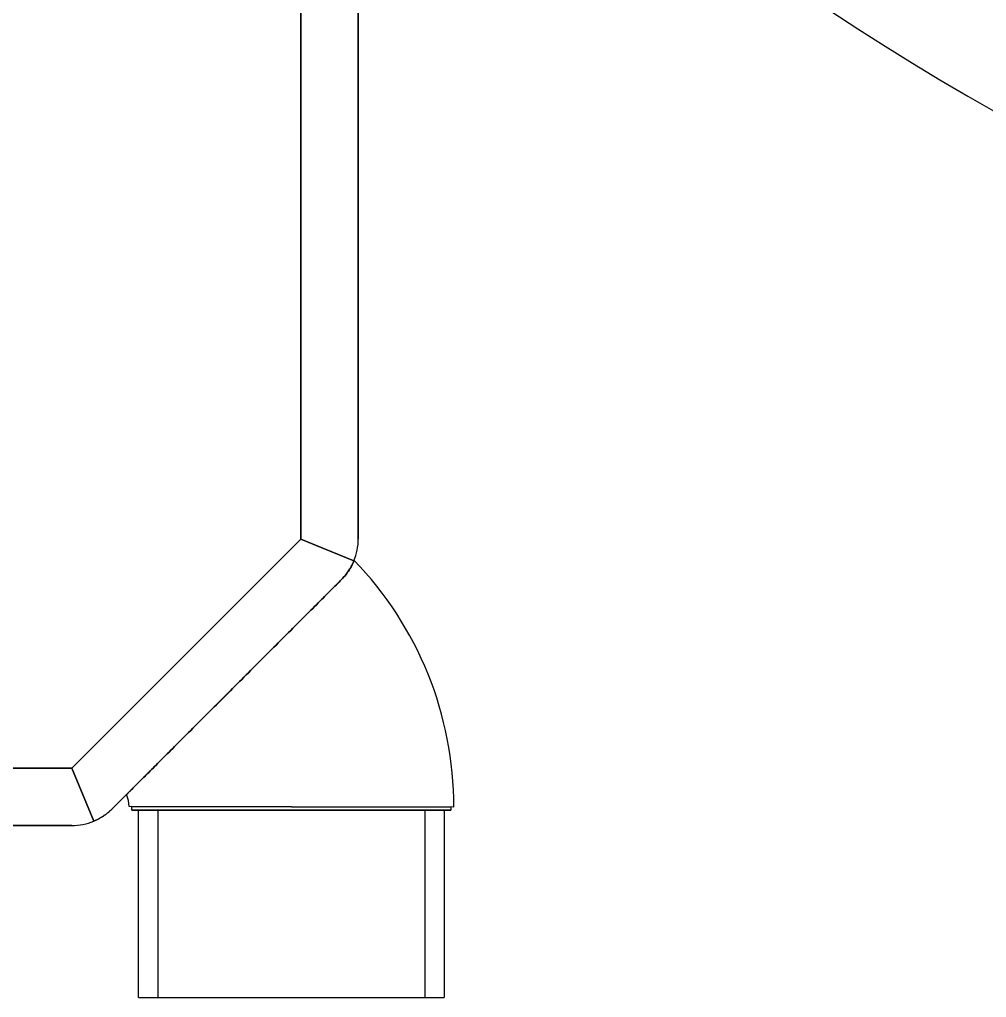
# Model space of a CAD drawing. Header units: millimetres. Extents: x 441156 to 441876, y 4514765 to 4515211.
# Drawn here: x 441336.1459 to 441336.399, y 4515147.8843 to 4515148.1403 of the extents above; entities that cross this region are included whole.
import ezdxf

# ---------------------------------------------------------------- set-up
doc = ezdxf.new("R2010")
doc.units = ezdxf.units.MM
doc.layers.add('01_mono PRIMERA', color=2, linetype='Continuous')
doc.layers.add('Instalaciones_ventilación_extracción', color=86, linetype='Continuous', lineweight=25)

# ---------------------------------------------------------------- blocks, each defined once
blk = doc.blocks.new('A$C065C7C63')
at = {"layer": '01_mono PRIMERA', "color": 254}
blk.add_arc((4.282219132967725, 9.214894154853937, -5.30737347269713e-07), 0.725, 183.2758289597543, 269.999999999964, dxfattribs=at)

msp = doc.modelspace()

# ---------------------------------------------------------------- linework, layer by layer
at = {"layer": 'Instalaciones_ventilación_extracción'}
for p, q in [((441336.2195964825, 4515148.264300137, -5.307373364137415e-07), (441336.2195964825, 4515148.004311931, -5.307373364137415e-07)), ((441336.2195964825, 4515148.004311931, -5.307373364137415e-07), (441336.2195964825, 4515148.264300137, -5.307373364137415e-07)), ((441336.2345964822, 4515148.004306034, -5.307373364137415e-07), (441336.2345964822, 4515148.264306034, -5.307373364137415e-07)), ((441336.2345964822, 4515148.264306034, -5.307373364137415e-07), (441336.2345964822, 4515148.004306034, -5.307373364137415e-07)), ((441336.2195964825, 4515148.004311931, -5.307373364137415e-07), (441336.1595905849, 4515147.944306034, -5.307373364137415e-07)), ((441336.1595905849, 4515147.944306034, -5.307373364137415e-07), (441336.2195964825, 4515148.004311931, -5.307373364137415e-07)), ((441336.2334567594, 4515147.998570817, -5.307373364137415e-07), (441336.2195964825, 4515148.004311931, -5.307373364137415e-07)), ((441336.2195964825, 4515148.004311931, -5.307373364137415e-07), (441336.2334567594, 4515147.998570817, -5.307373364137415e-07)), ((441336.2326556562, 4515147.99692635, -5.307373364137415e-07), (441336.2327747361, 4515147.997141285, -5.307373364137415e-07)), ((441336.2328491227, 4515147.997279637, -5.307373364137415e-07), (441336.2327138071, 4515147.997030002, -5.307373364137415e-07)), ((441336.2327187813, 4515147.997039326, -5.307373364137415e-07), (441336.2328174447, 4515147.997220462, -5.307373364137415e-07)), ((441336.2328174447, 4515147.997220462, -5.307373364137415e-07), (441336.2327187813, 4515147.997039326, -5.307373364137415e-07)), ((441336.2327747361, 4515147.997141285, -5.307373364137415e-07), (441336.2328833329, 4515147.997344547, -5.307373364137415e-07)), ((441336.2328174447, 4515147.997220462, -5.307373364137415e-07), (441336.2329145676, 4515147.997404819, -5.307373364137415e-07)), ((441336.2329145676, 4515147.997404819, -5.307373364137415e-07), (441336.2328174447, 4515147.997220462, -5.307373364137415e-07)), ((441336.2329703231, 4515147.997513294, -5.307373364137415e-07), (441336.2328491227, 4515147.997279637, -5.307373364137415e-07)), ((441336.2328833329, 4515147.997344547, -5.307373364137415e-07), (441336.2329818892, 4515147.997535435, -5.307373364137415e-07)), ((441336.2329145676, 4515147.997404819, -5.307373364137415e-07), (441336.2330100114, 4515147.997592258, -5.307373364137415e-07)), ((441336.2330100114, 4515147.997592258, -5.307373364137415e-07), (441336.2329145676, 4515147.997404819, -5.307373364137415e-07)), ((441336.2330779887, 4515147.997729618, -5.307373364137415e-07), (441336.2329703231, 4515147.997513294, -5.307373364137415e-07)), ((441336.2329818892, 4515147.997535435, -5.307373364137415e-07), (441336.233070756, 4515147.997713474, -5.307373364137415e-07)), ((441336.2330100114, 4515147.997592258, -5.307373364137415e-07), (441336.2331036233, 4515147.997782627, -5.307373364137415e-07)), ((441336.2331036233, 4515147.997782627, -5.307373364137415e-07), (441336.2330100114, 4515147.997592258, -5.307373364137415e-07)), ((441336.233070756, 4515147.997713474, -5.307373364137415e-07), (441336.2331503152, 4515147.997878208, -5.307373364137415e-07)), ((441336.2331723186, 4515147.997926334, -5.307373364137415e-07), (441336.2330779887, 4515147.997729618, -5.307373364137415e-07)), ((441336.2331036233, 4515147.997782627, -5.307373364137415e-07), (441336.2331952375, 4515147.997975772, -5.307373364137415e-07)), ((441336.2331952375, 4515147.997975772, -5.307373364137415e-07), (441336.2331036233, 4515147.997782627, -5.307373364137415e-07)), ((441336.2331503152, 4515147.997878208, -5.307373364137415e-07), (441336.2332209178, 4515147.998029132, -5.307373364137415e-07)), ((441336.2332537395, 4515147.998102268, -5.307373364137415e-07), (441336.2331723186, 4515147.997926334, -5.307373364137415e-07)), ((441336.2331952375, 4515147.997975772, -5.307373364137415e-07), (441336.2332847153, 4515147.998171558, -5.307373364137415e-07)), ((441336.2332847153, 4515147.998171558, -5.307373364137415e-07), (441336.2331952375, 4515147.997975772, -5.307373364137415e-07)), ((441336.2332209178, 4515147.998029132, -5.307373364137415e-07), (441336.2332829299, 4515147.998165806, -5.307373364137415e-07)), ((441336.2333228315, 4515147.998256671, -5.307373364137415e-07), (441336.2332537395, 4515147.998102268, -5.307373364137415e-07)), ((441336.2332829299, 4515147.998165806, -5.307373364137415e-07), (441336.2333367324, 4515147.998287723, -5.307373364137415e-07)), ((441336.2332847153, 4515147.998171558, -5.307373364137415e-07), (441336.233371888, 4515147.998369846, -5.307373364137415e-07)), ((441336.233371888, 4515147.998369846, -5.307373364137415e-07), (441336.2332847153, 4515147.998171558, -5.307373364137415e-07)), ((441336.2333802047, 4515147.998388844, -5.307373364137415e-07), (441336.2333228315, 4515147.998256671, -5.307373364137415e-07)), ((441336.2333367324, 4515147.998287723, -5.307373364137415e-07), (441336.2333826764, 4515147.998394428, -5.307373364137415e-07)), ((441336.233371888, 4515147.998369846, -5.307373364137415e-07), (441336.2334567576, 4515147.998570819, -5.307373364137415e-07)), ((441336.2334567576, 4515147.998570819, -5.307373364137415e-07), (441336.233371888, 4515147.998369846, -5.307373364137415e-07)), ((441336.2334264384, 4515147.99849805, -5.307373364137415e-07), (441336.2333802047, 4515147.998388844, -5.307373364137415e-07)), ((441336.2333826764, 4515147.998394428, -5.307373364137415e-07), (441336.2334211438, 4515147.998485447, -5.307373364137415e-07)), ((441336.2334211438, 4515147.998485447, -5.307373364137415e-07), (441336.2334524092, 4515147.998560307, -5.307373364137415e-07)), ((441336.2334620531, 4515147.998583606, -5.307373364137415e-07), (441336.2334264384, 4515147.99849805, -5.307373364137415e-07)), ((441336.2334524092, 4515147.998560307, -5.307373364137415e-07), (441336.2334765333, 4515147.998618793, -5.307373364137415e-07)), ((441336.2334872444, 4515147.998645023, -5.307373364137415e-07), (441336.2334620531, 4515147.998583606, -5.307373364137415e-07)), ((441336.2334765333, 4515147.998618793, -5.307373364137415e-07), (441336.2334936379, 4515147.99866074, -5.307373364137415e-07)), ((441336.2335022592, 4515147.998682026, -5.307373364137415e-07), (441336.2334872444, 4515147.998645023, -5.307373364137415e-07)), ((441336.2334936379, 4515147.99866074, -5.307373364137415e-07), (441336.2335038462, 4515147.998685963, -5.307373364137415e-07)), ((441336.2335072492, 4515147.998694385, -5.307373364137415e-07), (441336.2335022592, 4515147.998682026, -5.307373364137415e-07)), ((441336.2335038462, 4515147.998685963, -5.307373364137415e-07), (441336.2335072492, 4515147.998694385, -5.307373364137415e-07)), ((441336.2310507825, 4515147.994621037, -5.307373364137415e-07), (441336.2307612772, 4515147.994288685, -5.307373364137415e-07)), ((441336.2307646346, 4515147.994292423, -5.307373364137415e-07), (441336.2310197155, 4515147.994584415, -5.307373364137415e-07)), ((441336.2308694466, 4515147.994410572, -5.307373364137415e-07), (441336.2309676676, 4515147.994523593, -5.307373364137415e-07)), ((441336.2309676676, 4515147.994523593, -5.307373364137415e-07), (441336.2308694466, 4515147.994410572, -5.307373364137415e-07)), ((441336.2309676676, 4515147.994523593, -5.307373364137415e-07), (441336.2310672921, 4515147.994640613, -5.307373364137415e-07)), ((441336.2310672921, 4515147.994640613, -5.307373364137415e-07), (441336.2309676676, 4515147.994523593, -5.307373364137415e-07)), ((441336.2310197155, 4515147.994584415, -5.307373364137415e-07), (441336.2312585001, 4515147.994872196, -5.307373364137415e-07)), ((441336.2313207413, 4515147.994949589, -5.307373364137415e-07), (441336.2310507825, 4515147.994621037, -5.307373364137415e-07)), ((441336.2310672921, 4515147.994640613, -5.307373364137415e-07), (441336.2311682903, 4515147.994761753, -5.307373364137415e-07)), ((441336.2311682903, 4515147.994761753, -5.307373364137415e-07), (441336.2310672921, 4515147.994640613, -5.307373364137415e-07)), ((441336.2311682903, 4515147.994761753, -5.307373364137415e-07), (441336.2312706315, 4515147.994887272, -5.307373364137415e-07)), ((441336.2312706315, 4515147.994887272, -5.307373364137415e-07), (441336.2311682903, 4515147.994761753, -5.307373364137415e-07)), ((441336.2312585001, 4515147.994872196, -5.307373364137415e-07), (441336.231481645, 4515147.995154911, -5.307373364137415e-07)), ((441336.2312706315, 4515147.994887272, -5.307373364137415e-07), (441336.2313740707, 4515147.995017017, -5.307373364137415e-07)), ((441336.2313740707, 4515147.995017017, -5.307373364137415e-07), (441336.2312706315, 4515147.994887272, -5.307373364137415e-07)), ((441336.2315717476, 4515147.995273014, -5.307373364137415e-07), (441336.2313207413, 4515147.994949589, -5.307373364137415e-07)), ((441336.2313740707, 4515147.995017017, -5.307373364137415e-07), (441336.2314782875, 4515147.995150745, -5.307373364137415e-07)), ((441336.2314782875, 4515147.995150745, -5.307373364137415e-07), (441336.2313740707, 4515147.995017017, -5.307373364137415e-07)), ((441336.2314782875, 4515147.995150745, -5.307373364137415e-07), (441336.2315829934, 4515147.995288272, -5.307373364137415e-07)), ((441336.2315829934, 4515147.995288272, -5.307373364137415e-07), (441336.2314782875, 4515147.995150745, -5.307373364137415e-07)), ((441336.231481645, 4515147.995154911, -5.307373364137415e-07), (441336.2316897443, 4515147.995431705, -5.307373364137415e-07)), ((441336.2318044144, 4515147.995589954, -5.307373364137415e-07), (441336.2315717476, 4515147.995273014, -5.307373364137415e-07)), ((441336.2315829934, 4515147.995288272, -5.307373364137415e-07), (441336.2316878826, 4515147.99542934, -5.307373364137415e-07)), ((441336.2316878826, 4515147.99542934, -5.307373364137415e-07), (441336.2315829934, 4515147.995288272, -5.307373364137415e-07)), ((441336.2316878826, 4515147.99542934, -5.307373364137415e-07), (441336.2317926341, 4515147.995573749, -5.307373364137415e-07)), ((441336.2317926341, 4515147.995573749, -5.307373364137415e-07), (441336.2316878826, 4515147.99542934, -5.307373364137415e-07)), ((441336.2316897443, 4515147.995431705, -5.307373364137415e-07), (441336.2318834548, 4515147.99570174, -5.307373364137415e-07)), ((441336.2317926341, 4515147.995573749, -5.307373364137415e-07), (441336.2318969739, 4515147.995721271, -5.307373364137415e-07)), ((441336.2318969739, 4515147.995721271, -5.307373364137415e-07), (441336.2317926341, 4515147.995573749, -5.307373364137415e-07)), ((441336.2320193496, 4515147.995899051, -5.307373364137415e-07), (441336.2318044144, 4515147.995589954, -5.307373364137415e-07)), ((441336.2318834548, 4515147.99570174, -5.307373364137415e-07), (441336.2320633248, 4515147.995964344, -5.307373364137415e-07)), ((441336.2318969739, 4515147.995721271, -5.307373364137415e-07), (441336.2320009476, 4515147.995872241, -5.307373364137415e-07)), ((441336.2320009476, 4515147.995872241, -5.307373364137415e-07), (441336.2318969739, 4515147.995721271, -5.307373364137415e-07)), ((441336.2320009476, 4515147.995872241, -5.307373364137415e-07), (441336.232104982, 4515147.996027363, -5.307373364137415e-07)), ((441336.232104982, 4515147.996027363, -5.307373364137415e-07), (441336.2320009476, 4515147.995872241, -5.307373364137415e-07)), ((441336.2322171486, 4515147.996198948, -5.307373364137415e-07), (441336.2320193496, 4515147.995899051, -5.307373364137415e-07)), ((441336.2320633248, 4515147.995964344, -5.307373364137415e-07), (441336.2322299207, 4515147.996218784, -5.307373364137415e-07)), ((441336.232104982, 4515147.996027363, -5.307373364137415e-07), (441336.2322088635, 4515147.996186542, -5.307373364137415e-07)), ((441336.2322088635, 4515147.996186542, -5.307373364137415e-07), (441336.232104982, 4515147.996027363, -5.307373364137415e-07)), ((441336.2322088635, 4515147.996186542, -5.307373364137415e-07), (441336.232312394, 4515147.996349659, -5.307373364137415e-07)), ((441336.232312394, 4515147.996349659, -5.307373364137415e-07), (441336.2322088635, 4515147.996186542, -5.307373364137415e-07)), ((441336.2323984231, 4515147.996488315, -5.307373364137415e-07), (441336.2322171486, 4515147.996198948, -5.307373364137415e-07)), ((441336.2322299207, 4515147.996218784, -5.307373364137415e-07), (441336.232383806, 4515147.996464405, -5.307373364137415e-07)), ((441336.232312394, 4515147.996349659, -5.307373364137415e-07), (441336.2324153452, 4515147.996516621, -5.307373364137415e-07)), ((441336.2324153452, 4515147.996516621, -5.307373364137415e-07), (441336.232312394, 4515147.996349659, -5.307373364137415e-07)), ((441336.232383806, 4515147.996464405, -5.307373364137415e-07), (441336.232525529, 4515147.996700489, -5.307373364137415e-07)), ((441336.2325637673, 4515147.996765781, -5.307373364137415e-07), (441336.2323984231, 4515147.996488315, -5.307373364137415e-07)), ((441336.2324153452, 4515147.996516621, -5.307373364137415e-07), (441336.2325175485, 4515147.99668729, -5.307373364137415e-07)), ((441336.2325175485, 4515147.99668729, -5.307373364137415e-07), (441336.2324153452, 4515147.996516621, -5.307373364137415e-07)), ((441336.2325175485, 4515147.99668729, -5.307373364137415e-07), (441336.23261876, 4515147.99686156, -5.307373364137415e-07)), ((441336.23261876, 4515147.99686156, -5.307373364137415e-07), (441336.2325175485, 4515147.99668729, -5.307373364137415e-07)), ((441336.232525529, 4515147.996700489, -5.307373364137415e-07), (441336.2326556562, 4515147.99692635, -5.307373364137415e-07)), ((441336.2327138071, 4515147.997030002, -5.307373364137415e-07), (441336.2325637673, 4515147.996765781, -5.307373364137415e-07)), ((441336.23261876, 4515147.99686156, -5.307373364137415e-07), (441336.2327187813, 4515147.997039326, -5.307373364137415e-07)), ((441336.2327187813, 4515147.997039326, -5.307373364137415e-07), (441336.23261876, 4515147.99686156, -5.307373364137415e-07)), ((441336.1699500537, 4515147.933452299, -5.307373364137415e-07), (441336.2304502173, 4515147.993952462, -5.307373364137415e-07)), ((441336.2304502173, 4515147.993952462, -5.307373364137415e-07), (441336.1699500537, 4515147.933452299, -5.307373364137415e-07)), ((441336.1702030838, 4515147.933699432, -5.307373364137415e-07), (441336.2302030844, 4515147.993699432, -5.307373364137415e-07)), ((441336.2302030844, 4515147.993699432, -5.307373364137415e-07), (441336.1702030838, 4515147.933699432, -5.307373364137415e-07)), ((441336.2281269847, 4515147.991623325, -5.307373364137415e-07), (441336.2284979566, 4515147.991994312, -5.307373364137415e-07)), ((441336.2284979566, 4515147.991994312, -5.307373364137415e-07), (441336.2281269847, 4515147.991623325, -5.307373364137415e-07)), ((441336.2284979566, 4515147.991994312, -5.307373364137415e-07), (441336.2288600632, 4515147.992356419, -5.307373364137415e-07)), ((441336.2288600632, 4515147.992356419, -5.307373364137415e-07), (441336.2284979566, 4515147.991994312, -5.307373364137415e-07)), ((441336.2288600632, 4515147.992356419, -5.307373364137415e-07), (441336.2292123881, 4515147.992708729, -5.307373364137415e-07)), ((441336.2292123881, 4515147.992708729, -5.307373364137415e-07), (441336.2288600632, 4515147.992356419, -5.307373364137415e-07)), ((441336.2292123881, 4515147.992708729, -5.307373364137415e-07), (441336.2295540475, 4515147.993050388, -5.307373364137415e-07)), ((441336.2295540475, 4515147.993050388, -5.307373364137415e-07), (441336.2292123881, 4515147.992708729, -5.307373364137415e-07)), ((441336.2295540475, 4515147.993050388, -5.307373364137415e-07), (441336.2298844156, 4515147.993380771, -5.307373364137415e-07)), ((441336.2298844156, 4515147.993380771, -5.307373364137415e-07), (441336.2295540475, 4515147.993050388, -5.307373364137415e-07)), ((441336.2298844156, 4515147.993380771, -5.307373364137415e-07), (441336.2302029735, 4515147.993699314, -5.307373364137415e-07)), ((441336.2302029735, 4515147.993699314, -5.307373364137415e-07), (441336.2298844156, 4515147.993380771, -5.307373364137415e-07)), ((441336.2302030806, 4515147.993699436, -5.307373364137415e-07), (441336.2304926316, 4515147.993997104, -5.307373364137415e-07)), ((441336.2302452248, 4515147.993741749, -5.307373364137415e-07), (441336.2302030806, 4515147.993699436, -5.307373364137415e-07)), ((441336.2302870189, 4515147.993784031, -5.307373364137415e-07), (441336.2302452248, 4515147.993741749, -5.307373364137415e-07)), ((441336.2303284311, 4515147.993826282, -5.307373364137415e-07), (441336.2302870189, 4515147.993784031, -5.307373364137415e-07)), ((441336.2303694931, 4515147.993868488, -5.307373364137415e-07), (441336.2303284311, 4515147.993826282, -5.307373364137415e-07)), ((441336.230410203, 4515147.993910663, -5.307373364137415e-07), (441336.2303694931, 4515147.993868488, -5.307373364137415e-07)), ((441336.2304505479, 4515147.993952808, -5.307373364137415e-07), (441336.230410203, 4515147.993910663, -5.307373364137415e-07)), ((441336.2304502117, 4515147.993952457, -5.307373364137415e-07), (441336.2305039835, 4515147.994009128, -5.307373364137415e-07)), ((441336.2305039835, 4515147.994009128, -5.307373364137415e-07), (441336.2304502117, 4515147.993952457, -5.307373364137415e-07)), ((441336.2307612772, 4515147.994288685, -5.307373364137415e-07), (441336.2304505479, 4515147.993952808, -5.307373364137415e-07)), ((441336.2304926316, 4515147.993997104, -5.307373364137415e-07), (441336.2307646346, 4515147.994292423, -5.307373364137415e-07)), ((441336.2305039835, 4515147.994009128, -5.307373364137415e-07), (441336.2305884712, 4515147.994099353, -5.307373364137415e-07)), ((441336.2305884712, 4515147.994099353, -5.307373364137415e-07), (441336.2305039835, 4515147.994009128, -5.307373364137415e-07)), ((441336.2305884712, 4515147.994099353, -5.307373364137415e-07), (441336.230679033, 4515147.994197773, -5.307373364137415e-07)), ((441336.230679033, 4515147.994197773, -5.307373364137415e-07), (441336.2305884712, 4515147.994099353, -5.307373364137415e-07)), ((441336.230679033, 4515147.994197773, -5.307373364137415e-07), (441336.2307729197, 4515147.994301669, -5.307373364137415e-07)), ((441336.2307729197, 4515147.994301669, -5.307373364137415e-07), (441336.230679033, 4515147.994197773, -5.307373364137415e-07)), ((441336.2307729197, 4515147.994301669, -5.307373364137415e-07), (441336.2308694466, 4515147.994410572, -5.307373364137415e-07)), ((441336.2308694466, 4515147.994410572, -5.307373364137415e-07), (441336.2307729197, 4515147.994301669, -5.307373364137415e-07)), ((441336.2257716075, 4515147.989267948, -5.307373364137415e-07), (441336.2261737526, 4515147.989670093, -5.307373364137415e-07)), ((441336.2261737526, 4515147.989670093, -5.307373364137415e-07), (441336.2257716075, 4515147.989267948, -5.307373364137415e-07)), ((441336.2261737526, 4515147.989670093, -5.307373364137415e-07), (441336.2265737315, 4515147.990070087, -5.307373364137415e-07)), ((441336.2265737315, 4515147.990070087, -5.307373364137415e-07), (441336.2261737526, 4515147.989670093, -5.307373364137415e-07)), ((441336.2265737315, 4515147.990070087, -5.307373364137415e-07), (441336.2269702923, 4515147.990466648, -5.307373364137415e-07)), ((441336.2269702923, 4515147.990466648, -5.307373364137415e-07), (441336.2265737315, 4515147.990070087, -5.307373364137415e-07)), ((441336.2269702923, 4515147.990466648, -5.307373364137415e-07), (441336.2273621687, 4515147.990858509, -5.307373364137415e-07)), ((441336.2273621687, 4515147.990858509, -5.307373364137415e-07), (441336.2269702923, 4515147.990466648, -5.307373364137415e-07)), ((441336.2273621687, 4515147.990858509, -5.307373364137415e-07), (441336.2277480789, 4515147.991244419, -5.307373364137415e-07)), ((441336.2277480789, 4515147.991244419, -5.307373364137415e-07), (441336.2273621687, 4515147.990858509, -5.307373364137415e-07)), ((441336.2277480789, 4515147.991244419, -5.307373364137415e-07), (441336.2281269847, 4515147.991623325, -5.307373364137415e-07)), ((441336.2281269847, 4515147.991623325, -5.307373364137415e-07), (441336.2277480789, 4515147.991244419, -5.307373364137415e-07)), ((441336.2231466385, 4515147.986642978, -5.307373364137415e-07), (441336.2236168223, 4515147.987113163, -5.307373364137415e-07)), ((441336.2236168223, 4515147.987113163, -5.307373364137415e-07), (441336.2231466385, 4515147.986642978, -5.307373364137415e-07)), ((441336.2236168223, 4515147.987113163, -5.307373364137415e-07), (441336.2240746931, 4515147.987571033, -5.307373364137415e-07)), ((441336.2240746931, 4515147.987571033, -5.307373364137415e-07), (441336.2236168223, 4515147.987113163, -5.307373364137415e-07)), ((441336.2240746931, 4515147.987571033, -5.307373364137415e-07), (441336.2245195328, 4515147.988015872, -5.307373364137415e-07)), ((441336.2245195328, 4515147.988015872, -5.307373364137415e-07), (441336.2240746931, 4515147.987571033, -5.307373364137415e-07)), ((441336.2245195328, 4515147.988015872, -5.307373364137415e-07), (441336.2249506541, 4515147.988446995, -5.307373364137415e-07)), ((441336.2249506541, 4515147.988446995, -5.307373364137415e-07), (441336.2245195328, 4515147.988015872, -5.307373364137415e-07)), ((441336.2249506541, 4515147.988446995, -5.307373364137415e-07), (441336.2253673409, 4515147.988863681, -5.307373364137415e-07)), ((441336.2253673409, 4515147.988863681, -5.307373364137415e-07), (441336.2249506541, 4515147.988446995, -5.307373364137415e-07)), ((441336.2253673409, 4515147.988863681, -5.307373364137415e-07), (441336.2257716075, 4515147.989267948, -5.307373364137415e-07)), ((441336.2257716075, 4515147.989267948, -5.307373364137415e-07), (441336.2253673409, 4515147.988863681, -5.307373364137415e-07)), ((441336.2206431289, 4515147.984139469, -5.307373364137415e-07), (441336.2211609051, 4515147.984657246, -5.307373364137415e-07)), ((441336.2211609051, 4515147.984657246, -5.307373364137415e-07), (441336.2206431289, 4515147.984139469, -5.307373364137415e-07)), ((441336.2211609051, 4515147.984657246, -5.307373364137415e-07), (441336.2216711135, 4515147.985167469, -5.307373364137415e-07)), ((441336.2216711135, 4515147.985167469, -5.307373364137415e-07), (441336.2211609051, 4515147.984657246, -5.307373364137415e-07)), ((441336.2216711135, 4515147.985167469, -5.307373364137415e-07), (441336.2221728067, 4515147.985669147, -5.307373364137415e-07)), ((441336.2221728067, 4515147.985669147, -5.307373364137415e-07), (441336.2216711135, 4515147.985167469, -5.307373364137415e-07)), ((441336.2221728067, 4515147.985669147, -5.307373364137415e-07), (441336.2226649641, 4515147.98616132, -5.307373364137415e-07)), ((441336.2226649641, 4515147.98616132, -5.307373364137415e-07), (441336.2221728067, 4515147.985669147, -5.307373364137415e-07)), ((441336.2226649641, 4515147.98616132, -5.307373364137415e-07), (441336.2231466385, 4515147.986642978, -5.307373364137415e-07)), ((441336.2231466385, 4515147.986642978, -5.307373364137415e-07), (441336.2226649641, 4515147.98616132, -5.307373364137415e-07)), ((441336.2179815226, 4515147.981477863, -5.307373364137415e-07), (441336.2185194257, 4515147.982015766, -5.307373364137415e-07)), ((441336.2185194257, 4515147.982015766, -5.307373364137415e-07), (441336.2179815226, 4515147.981477863, -5.307373364137415e-07)), ((441336.2185194257, 4515147.982015766, -5.307373364137415e-07), (441336.2190557725, 4515147.982552128, -5.307373364137415e-07)), ((441336.2190557725, 4515147.982552128, -5.307373364137415e-07), (441336.2185194257, 4515147.982015766, -5.307373364137415e-07)), ((441336.2190557725, 4515147.982552128, -5.307373364137415e-07), (441336.2195893262, 4515147.983085682, -5.307373364137415e-07)), ((441336.2195893262, 4515147.983085682, -5.307373364137415e-07), (441336.2190557725, 4515147.982552128, -5.307373364137415e-07)), ((441336.2195893262, 4515147.983085682, -5.307373364137415e-07), (441336.220118852, 4515147.983615207, -5.307373364137415e-07)), ((441336.220118852, 4515147.983615207, -5.307373364137415e-07), (441336.2195893262, 4515147.983085682, -5.307373364137415e-07)), ((441336.220118852, 4515147.983615207, -5.307373364137415e-07), (441336.2206431289, 4515147.984139469, -5.307373364137415e-07)), ((441336.2206431289, 4515147.984139469, -5.307373364137415e-07), (441336.220118852, 4515147.983615207, -5.307373364137415e-07)), ((441336.2153107316, 4515147.978807087, -5.307373364137415e-07), (441336.2158426984, 4515147.979339039, -5.307373364137415e-07)), ((441336.2158426984, 4515147.979339039, -5.307373364137415e-07), (441336.2153107316, 4515147.978807087, -5.307373364137415e-07)), ((441336.2158426984, 4515147.979339039, -5.307373364137415e-07), (441336.2163726051, 4515147.979868946, -5.307373364137415e-07)), ((441336.2163726051, 4515147.979868946, -5.307373364137415e-07), (441336.2158426984, 4515147.979339039, -5.307373364137415e-07)), ((441336.2163726051, 4515147.979868946, -5.307373364137415e-07), (441336.2169066627, 4515147.980403019, -5.307373364137415e-07)), ((441336.2169066627, 4515147.980403019, -5.307373364137415e-07), (441336.2163726051, 4515147.979868946, -5.307373364137415e-07)), ((441336.2169066627, 4515147.980403019, -5.307373364137415e-07), (441336.2174434519, 4515147.980939807, -5.307373364137415e-07)), ((441336.2174434519, 4515147.980939807, -5.307373364137415e-07), (441336.2169066627, 4515147.980403019, -5.307373364137415e-07)), ((441336.2174434519, 4515147.980939807, -5.307373364137415e-07), (441336.2179815226, 4515147.981477863, -5.307373364137415e-07)), ((441336.2179815226, 4515147.981477863, -5.307373364137415e-07), (441336.2174434519, 4515147.980939807, -5.307373364137415e-07)), ((441336.2130630051, 4515147.976559345, -5.307373364137415e-07), (441336.2136407482, 4515147.977137104, -5.307373364137415e-07)), ((441336.2136407482, 4515147.977137104, -5.307373364137415e-07), (441336.2130630051, 4515147.976559345, -5.307373364137415e-07)), ((441336.2136407482, 4515147.977137104, -5.307373364137415e-07), (441336.2142087106, 4515147.977705066, -5.307373364137415e-07)), ((441336.2142087106, 4515147.977705066, -5.307373364137415e-07), (441336.2136407482, 4515147.977137104, -5.307373364137415e-07)), ((441336.2142087106, 4515147.977705066, -5.307373364137415e-07), (441336.2147657486, 4515147.978262104, -5.307373364137415e-07)), ((441336.2147657486, 4515147.978262104, -5.307373364137415e-07), (441336.2142087106, 4515147.977705066, -5.307373364137415e-07)), ((441336.2147657486, 4515147.978262104, -5.307373364137415e-07), (441336.2153107316, 4515147.978807087, -5.307373364137415e-07)), ((441336.2153107316, 4515147.978807087, -5.307373364137415e-07), (441336.2147657486, 4515147.978262104, -5.307373364137415e-07)), ((441336.2100696114, 4515147.973565952, -5.307373364137415e-07), (441336.2106780556, 4515147.974174396, -5.307373364137415e-07)), ((441336.2106780556, 4515147.974174396, -5.307373364137415e-07), (441336.2100696114, 4515147.973565952, -5.307373364137415e-07)), ((441336.2106780556, 4515147.974174396, -5.307373364137415e-07), (441336.2112828686, 4515147.974779224, -5.307373364137415e-07)), ((441336.2112828686, 4515147.974779224, -5.307373364137415e-07), (441336.2106780556, 4515147.974174396, -5.307373364137415e-07)), ((441336.2112828686, 4515147.974779224, -5.307373364137415e-07), (441336.2118828135, 4515147.975379154, -5.307373364137415e-07)), ((441336.2118828135, 4515147.975379154, -5.307373364137415e-07), (441336.2112828686, 4515147.974779224, -5.307373364137415e-07)), ((441336.2118828135, 4515147.975379154, -5.307373364137415e-07), (441336.2124766099, 4515147.97597295, -5.307373364137415e-07)), ((441336.2124766099, 4515147.97597295, -5.307373364137415e-07), (441336.2118828135, 4515147.975379154, -5.307373364137415e-07)), ((441336.2124766099, 4515147.97597295, -5.307373364137415e-07), (441336.2130630051, 4515147.976559345, -5.307373364137415e-07)), ((441336.2130630051, 4515147.976559345, -5.307373364137415e-07), (441336.2124766099, 4515147.97597295, -5.307373364137415e-07)), ((441336.2076249855, 4515147.971121326, -5.307373364137415e-07), (441336.2082351089, 4515147.971731449, -5.307373364137415e-07)), ((441336.2082351089, 4515147.971731449, -5.307373364137415e-07), (441336.2076249855, 4515147.971121326, -5.307373364137415e-07)), ((441336.2082351089, 4515147.971731449, -5.307373364137415e-07), (441336.2088468184, 4515147.972343158, -5.307373364137415e-07)), ((441336.2088468184, 4515147.972343158, -5.307373364137415e-07), (441336.2082351089, 4515147.971731449, -5.307373364137415e-07)), ((441336.2088468184, 4515147.972343158, -5.307373364137415e-07), (441336.2094587718, 4515147.972955112, -5.307373364137415e-07)), ((441336.2094587718, 4515147.972955112, -5.307373364137415e-07), (441336.2088468184, 4515147.972343158, -5.307373364137415e-07)), ((441336.2094587718, 4515147.972955112, -5.307373364137415e-07), (441336.2100696114, 4515147.973565952, -5.307373364137415e-07)), ((441336.2100696114, 4515147.973565952, -5.307373364137415e-07), (441336.2094587718, 4515147.972955112, -5.307373364137415e-07)), ((441336.2052276011, 4515147.968723956, -5.307373364137415e-07), (441336.2058177196, 4515147.969314075, -5.307373364137415e-07)), ((441336.2058177196, 4515147.969314075, -5.307373364137415e-07), (441336.2052276011, 4515147.968723956, -5.307373364137415e-07)), ((441336.2058177196, 4515147.969314075, -5.307373364137415e-07), (441336.2064149181, 4515147.969911259, -5.307373364137415e-07)), ((441336.2064149181, 4515147.969911259, -5.307373364137415e-07), (441336.2058177196, 4515147.969314075, -5.307373364137415e-07)), ((441336.2064149181, 4515147.969911259, -5.307373364137415e-07), (441336.207017793, 4515147.970514148, -5.307373364137415e-07)), ((441336.207017793, 4515147.970514148, -5.307373364137415e-07), (441336.2064149181, 4515147.969911259, -5.307373364137415e-07)), ((441336.207017793, 4515147.970514148, -5.307373364137415e-07), (441336.2076249855, 4515147.971121326, -5.307373364137415e-07)), ((441336.2076249855, 4515147.971121326, -5.307373364137415e-07), (441336.207017793, 4515147.970514148, -5.307373364137415e-07)), ((441336.2023125167, 4515147.965808872, -5.307373364137415e-07), (441336.2029073655, 4515147.966403721, -5.307373364137415e-07)), ((441336.2029073655, 4515147.966403721, -5.307373364137415e-07), (441336.2023125167, 4515147.965808872, -5.307373364137415e-07)), ((441336.2029073655, 4515147.966403721, -5.307373364137415e-07), (441336.2034946761, 4515147.966991016, -5.307373364137415e-07)), ((441336.2034946761, 4515147.966991016, -5.307373364137415e-07), (441336.2029073655, 4515147.966403721, -5.307373364137415e-07)), ((441336.2034946761, 4515147.966991016, -5.307373364137415e-07), (441336.2040730302, 4515147.967569386, -5.307373364137415e-07)), ((441336.2040730302, 4515147.967569386, -5.307373364137415e-07), (441336.2034946761, 4515147.966991016, -5.307373364137415e-07)), ((441336.2040730302, 4515147.967569386, -5.307373364137415e-07), (441336.2046459668, 4515147.968142307, -5.307373364137415e-07)), ((441336.2046459668, 4515147.968142307, -5.307373364137415e-07), (441336.2040730302, 4515147.967569386, -5.307373364137415e-07)), ((441336.2046459668, 4515147.968142307, -5.307373364137415e-07), (441336.2052276011, 4515147.968723956, -5.307373364137415e-07)), ((441336.2052276011, 4515147.968723956, -5.307373364137415e-07), (441336.2046459668, 4515147.968142307, -5.307373364137415e-07)), ((441336.199885179, 4515147.963381534, -5.307373364137415e-07), (441336.2004964768, 4515147.963992816, -5.307373364137415e-07)), ((441336.2004964768, 4515147.963992816, -5.307373364137415e-07), (441336.199885179, 4515147.963381534, -5.307373364137415e-07)), ((441336.2004964768, 4515147.963992816, -5.307373364137415e-07), (441336.2011056987, 4515147.964602039, -5.307373364137415e-07)), ((441336.2011056987, 4515147.964602039, -5.307373364137415e-07), (441336.2004964768, 4515147.963992816, -5.307373364137415e-07)), ((441336.2011056987, 4515147.964602039, -5.307373364137415e-07), (441336.2017115035, 4515147.965207843, -5.307373364137415e-07)), ((441336.2017115035, 4515147.965207843, -5.307373364137415e-07), (441336.2011056987, 4515147.964602039, -5.307373364137415e-07)), ((441336.2017115035, 4515147.965207843, -5.307373364137415e-07), (441336.2023125167, 4515147.965808872, -5.307373364137415e-07)), ((441336.2023125167, 4515147.965808872, -5.307373364137415e-07), (441336.2017115035, 4515147.965207843, -5.307373364137415e-07)), ((441336.1974460005, 4515147.960942341, -5.307373364137415e-07), (441336.1980523082, 4515147.961548649, -5.307373364137415e-07)), ((441336.1980523082, 4515147.961548649, -5.307373364137415e-07), (441336.1974460005, 4515147.960942341, -5.307373364137415e-07)), ((441336.1980523082, 4515147.961548649, -5.307373364137415e-07), (441336.1986617592, 4515147.962158116, -5.307373364137415e-07)), ((441336.1986617592, 4515147.962158116, -5.307373364137415e-07), (441336.1980523082, 4515147.961548649, -5.307373364137415e-07)), ((441336.1986617592, 4515147.962158116, -5.307373364137415e-07), (441336.1992731641, 4515147.96276952, -5.307373364137415e-07)), ((441336.1992731641, 4515147.96276952, -5.307373364137415e-07), (441336.1986617592, 4515147.962158116, -5.307373364137415e-07)), ((441336.1992731641, 4515147.96276952, -5.307373364137415e-07), (441336.199885179, 4515147.963381534, -5.307373364137415e-07)), ((441336.199885179, 4515147.963381534, -5.307373364137415e-07), (441336.1992731641, 4515147.96276952, -5.307373364137415e-07)), ((441336.1950773789, 4515147.958573734, -5.307373364137415e-07), (441336.1956585401, 4515147.959154881, -5.307373364137415e-07)), ((441336.1956585401, 4515147.959154881, -5.307373364137415e-07), (441336.1950773789, 4515147.958573734, -5.307373364137415e-07)), ((441336.1962478652, 4515147.959744205, -5.307373364137415e-07), (441336.1956585401, 4515147.959154881, -5.307373364137415e-07)), ((441336.1956585401, 4515147.959154881, -5.307373364137415e-07), (441336.1962478344, 4515147.95974419, -5.307373364137415e-07)), ((441336.1962478344, 4515147.95974419, -5.307373364137415e-07), (441336.1968441025, 4515147.960340442, -5.307373364137415e-07)), ((441336.1968441025, 4515147.960340442, -5.307373364137415e-07), (441336.1962478652, 4515147.959744205, -5.307373364137415e-07)), ((441336.1968441025, 4515147.960340442, -5.307373364137415e-07), (441336.1974460005, 4515147.960942341, -5.307373364137415e-07)), ((441336.1974460005, 4515147.960942341, -5.307373364137415e-07), (441336.1968441025, 4515147.960340442, -5.307373364137415e-07)), ((441336.1923287368, 4515147.955825076, -5.307373364137415e-07), (441336.1928574235, 4515147.956353763, -5.307373364137415e-07)), ((441336.1928574235, 4515147.956353763, -5.307373364137415e-07), (441336.1923287368, 4515147.955825076, -5.307373364137415e-07)), ((441336.1928574235, 4515147.956353763, -5.307373364137415e-07), (441336.1933944558, 4515147.956890796, -5.307373364137415e-07)), ((441336.1933944558, 4515147.956890796, -5.307373364137415e-07), (441336.1928574235, 4515147.956353763, -5.307373364137415e-07)), ((441336.1933944558, 4515147.956890796, -5.307373364137415e-07), (441336.1939442155, 4515147.957440555, -5.307373364137415e-07)), ((441336.1939442155, 4515147.957440555, -5.307373364137415e-07), (441336.1933944558, 4515147.956890796, -5.307373364137415e-07)), ((441336.1939442155, 4515147.957440555, -5.307373364137415e-07), (441336.1945055553, 4515147.958001911, -5.307373364137415e-07)), ((441336.1945055553, 4515147.958001911, -5.307373364137415e-07), (441336.1939442155, 4515147.957440555, -5.307373364137415e-07)), ((441336.1945055553, 4515147.958001911, -5.307373364137415e-07), (441336.1950773789, 4515147.958573734, -5.307373364137415e-07)), ((441336.1950773789, 4515147.958573734, -5.307373364137415e-07), (441336.1945055553, 4515147.958001911, -5.307373364137415e-07)), ((441336.1896464859, 4515147.953142826, -5.307373364137415e-07), (441336.1901838236, 4515147.953680164, -5.307373364137415e-07)), ((441336.1901838236, 4515147.953680164, -5.307373364137415e-07), (441336.1896464859, 4515147.953142826, -5.307373364137415e-07)), ((441336.1901838236, 4515147.953680164, -5.307373364137415e-07), (441336.1907221234, 4515147.954218479, -5.307373364137415e-07)), ((441336.1907221234, 4515147.954218479, -5.307373364137415e-07), (441336.1901838236, 4515147.953680164, -5.307373364137415e-07)), ((441336.1907221234, 4515147.954218479, -5.307373364137415e-07), (441336.1912599957, 4515147.954756336, -5.307373364137415e-07)), ((441336.1912599957, 4515147.954756336, -5.307373364137415e-07), (441336.1907221234, 4515147.954218479, -5.307373364137415e-07)), ((441336.1912599957, 4515147.954756336, -5.307373364137415e-07), (441336.1917960063, 4515147.955292347, -5.307373364137415e-07)), ((441336.1917960063, 4515147.955292347, -5.307373364137415e-07), (441336.1912599957, 4515147.954756336, -5.307373364137415e-07)), ((441336.1917960063, 4515147.955292347, -5.307373364137415e-07), (441336.1923287368, 4515147.955825076, -5.307373364137415e-07)), ((441336.1923287368, 4515147.955825076, -5.307373364137415e-07), (441336.1917960063, 4515147.955292347, -5.307373364137415e-07)), ((441336.1870175336, 4515147.950513889, -5.307373364137415e-07), (441336.187531633, 4515147.951027973, -5.307373364137415e-07)), ((441336.187531633, 4515147.951027973, -5.307373364137415e-07), (441336.1870175336, 4515147.950513889, -5.307373364137415e-07)), ((441336.187531633, 4515147.951027973, -5.307373364137415e-07), (441336.1880527359, 4515147.951549091, -5.307373364137415e-07)), ((441336.1880527359, 4515147.951549091, -5.307373364137415e-07), (441336.187531633, 4515147.951027973, -5.307373364137415e-07)), ((441336.1880527359, 4515147.951549091, -5.307373364137415e-07), (441336.1885797285, 4515147.952076084, -5.307373364137415e-07)), ((441336.1885797285, 4515147.952076084, -5.307373364137415e-07), (441336.1880527359, 4515147.951549091, -5.307373364137415e-07)), ((441336.1885797285, 4515147.952076084, -5.307373364137415e-07), (441336.189111375, 4515147.95260773, -5.307373364137415e-07)), ((441336.189111375, 4515147.95260773, -5.307373364137415e-07), (441336.1885797285, 4515147.952076084, -5.307373364137415e-07)), ((441336.189111375, 4515147.95260773, -5.307373364137415e-07), (441336.1896464859, 4515147.953142826, -5.307373364137415e-07)), ((441336.1896464859, 4515147.953142826, -5.307373364137415e-07), (441336.189111375, 4515147.95260773, -5.307373364137415e-07)), ((441336.1845861829, 4515147.948082523, -5.307373364137415e-07), (441336.185050721, 4515147.948547062, -5.307373364137415e-07)), ((441336.185050721, 4515147.948547062, -5.307373364137415e-07), (441336.1845861829, 4515147.948082523, -5.307373364137415e-07)), ((441336.185050721, 4515147.948547062, -5.307373364137415e-07), (441336.1855270552, 4515147.949023411, -5.307373364137415e-07)), ((441336.1855270552, 4515147.949023411, -5.307373364137415e-07), (441336.185050721, 4515147.948547062, -5.307373364137415e-07)), ((441336.1855270552, 4515147.949023411, -5.307373364137415e-07), (441336.1860142832, 4515147.949510639, -5.307373364137415e-07)), ((441336.1860142832, 4515147.949510639, -5.307373364137415e-07), (441336.1855270552, 4515147.949023411, -5.307373364137415e-07)), ((441336.1860142832, 4515147.949510639, -5.307373364137415e-07), (441336.1865114297, 4515147.950007785, -5.307373364137415e-07)), ((441336.1865114297, 4515147.950007785, -5.307373364137415e-07), (441336.1860142832, 4515147.949510639, -5.307373364137415e-07)), ((441336.1865114297, 4515147.950007785, -5.307373364137415e-07), (441336.1870175336, 4515147.950513889, -5.307373364137415e-07)), ((441336.1870175336, 4515147.950513889, -5.307373364137415e-07), (441336.1865114297, 4515147.950007785, -5.307373364137415e-07)), ((441336.1820540323, 4515147.945550373, -5.307373364137415e-07), (441336.182456453, 4515147.945952808, -5.307373364137415e-07)), ((441336.182456453, 4515147.945952808, -5.307373364137415e-07), (441336.1820540323, 4515147.945550373, -5.307373364137415e-07)), ((441336.182456453, 4515147.945952808, -5.307373364137415e-07), (441336.1828602456, 4515147.946356586, -5.307373364137415e-07)), ((441336.1828602456, 4515147.946356586, -5.307373364137415e-07), (441336.182456453, 4515147.945952808, -5.307373364137415e-07)), ((441336.1828602456, 4515147.946356586, -5.307373364137415e-07), (441336.1832705547, 4515147.946766895, -5.307373364137415e-07)), ((441336.1832705547, 4515147.946766895, -5.307373364137415e-07), (441336.1828602456, 4515147.946356586, -5.307373364137415e-07)), ((441336.1832705547, 4515147.946766895, -5.307373364137415e-07), (441336.1836954054, 4515147.947191761, -5.307373364137415e-07)), ((441336.1836954054, 4515147.947191761, -5.307373364137415e-07), (441336.1832705547, 4515147.946766895, -5.307373364137415e-07)), ((441336.1836954054, 4515147.947191761, -5.307373364137415e-07), (441336.184134172, 4515147.947630527, -5.307373364137415e-07)), ((441336.184134172, 4515147.947630527, -5.307373364137415e-07), (441336.1836954054, 4515147.947191761, -5.307373364137415e-07)), ((441336.184134172, 4515147.947630527, -5.307373364137415e-07), (441336.1845861829, 4515147.948082523, -5.307373364137415e-07)), ((441336.1845861829, 4515147.948082523, -5.307373364137415e-07), (441336.184134172, 4515147.947630527, -5.307373364137415e-07)), ((441336.1595905849, 4515147.944306034, -5.307373364137415e-07), (441335.8996023794, 4515147.944306034, -5.307373364137415e-07)), ((441335.8996023794, 4515147.944306034, -5.307373364137415e-07), (441336.1595905849, 4515147.944306034, -5.307373364137415e-07)), ((441336.1595905849, 4515147.944306034, -5.307373364137415e-07), (441336.1653316996, 4515147.930445757, -5.307373364137415e-07)), ((441336.1653316996, 4515147.930445757, -5.307373364137415e-07), (441336.1595905849, 4515147.944306034, -5.307373364137415e-07)), ((441336.1797356426, 4515147.943231998, -5.307373364137415e-07), (441336.1801050889, 4515147.943601444, -5.307373364137415e-07)), ((441336.1801050889, 4515147.943601444, -5.307373364137415e-07), (441336.1797356426, 4515147.943231998, -5.307373364137415e-07)), ((441336.1801050889, 4515147.943601444, -5.307373364137415e-07), (441336.1804826061, 4515147.943978962, -5.307373364137415e-07)), ((441336.1804826061, 4515147.943978962, -5.307373364137415e-07), (441336.1801050889, 4515147.943601444, -5.307373364137415e-07)), ((441336.1804826061, 4515147.943978962, -5.307373364137415e-07), (441336.1808672954, 4515147.944363651, -5.307373364137415e-07)), ((441336.1808672954, 4515147.944363651, -5.307373364137415e-07), (441336.1804826061, 4515147.943978962, -5.307373364137415e-07)), ((441336.1808672954, 4515147.944363651, -5.307373364137415e-07), (441336.1812582106, 4515147.944754566, -5.307373364137415e-07)), ((441336.1812582106, 4515147.944754566, -5.307373364137415e-07), (441336.1808672954, 4515147.944363651, -5.307373364137415e-07)), ((441336.1812582106, 4515147.944754566, -5.307373364137415e-07), (441336.1816542062, 4515147.945150547, -5.307373364137415e-07)), ((441336.1816542062, 4515147.945150547, -5.307373364137415e-07), (441336.1812582106, 4515147.944754566, -5.307373364137415e-07)), ((441336.1816542062, 4515147.945150547, -5.307373364137415e-07), (441336.1820540323, 4515147.945550373, -5.307373364137415e-07)), ((441336.1820540323, 4515147.945550373, -5.307373364137415e-07), (441336.1816542062, 4515147.945150547, -5.307373364137415e-07)), ((441336.1771637888, 4515147.940660144, -5.307373364137415e-07), (441336.1774423837, 4515147.940938739, -5.307373364137415e-07)), ((441336.1774423837, 4515147.940938739, -5.307373364137415e-07), (441336.1771637888, 4515147.940660144, -5.307373364137415e-07)), ((441336.1774423837, 4515147.940938739, -5.307373364137415e-07), (441336.1777342387, 4515147.941230594, -5.307373364137415e-07)), ((441336.1777342387, 4515147.941230594, -5.307373364137415e-07), (441336.1774423837, 4515147.940938739, -5.307373364137415e-07)), ((441336.1777342387, 4515147.941230594, -5.307373364137415e-07), (441336.1780389414, 4515147.941535282, -5.307373364137415e-07)), ((441336.1780389414, 4515147.941535282, -5.307373364137415e-07), (441336.1777342387, 4515147.941230594, -5.307373364137415e-07)), ((441336.1780389414, 4515147.941535282, -5.307373364137415e-07), (441336.1783559273, 4515147.941852283, -5.307373364137415e-07)), ((441336.1783559273, 4515147.941852283, -5.307373364137415e-07), (441336.1780389414, 4515147.941535282, -5.307373364137415e-07)), ((441336.1783559273, 4515147.941852283, -5.307373364137415e-07), (441336.1786846786, 4515147.942181018, -5.307373364137415e-07)), ((441336.1786846786, 4515147.942181018, -5.307373364137415e-07), (441336.1783559273, 4515147.941852283, -5.307373364137415e-07)), ((441336.1786846786, 4515147.942181018, -5.307373364137415e-07), (441336.1790246141, 4515147.942520954, -5.307373364137415e-07)), ((441336.1790246141, 4515147.942520954, -5.307373364137415e-07), (441336.1786846786, 4515147.942181018, -5.307373364137415e-07)), ((441336.1790246141, 4515147.942520954, -5.307373364137415e-07), (441336.1793751844, 4515147.94287154, -5.307373364137415e-07)), ((441336.1793751844, 4515147.94287154, -5.307373364137415e-07), (441336.1790246141, 4515147.942520954, -5.307373364137415e-07)), ((441336.1793751844, 4515147.94287154, -5.307373364137415e-07), (441336.1797356426, 4515147.943231998, -5.307373364137415e-07)), ((441336.1797356426, 4515147.943231998, -5.307373364137415e-07), (441336.1793751844, 4515147.94287154, -5.307373364137415e-07)), ((441336.1746996163, 4515147.938195972, -5.307373364137415e-07), (441336.174848817, 4515147.938345158, -5.307373364137415e-07)), ((441336.174848817, 4515147.938345158, -5.307373364137415e-07), (441336.1746996163, 4515147.938195972, -5.307373364137415e-07)), ((441336.174848817, 4515147.938345158, -5.307373364137415e-07), (441336.1750097821, 4515147.938506138, -5.307373364137415e-07)), ((441336.1750097821, 4515147.938506138, -5.307373364137415e-07), (441336.174848817, 4515147.938345158, -5.307373364137415e-07)), ((441336.1750097821, 4515147.938506138, -5.307373364137415e-07), (441336.1751819772, 4515147.938678318, -5.307373364137415e-07)), ((441336.1751819772, 4515147.938678318, -5.307373364137415e-07), (441336.1750097821, 4515147.938506138, -5.307373364137415e-07)), ((441336.1751819772, 4515147.938678318, -5.307373364137415e-07), (441336.175364793, 4515147.938861134, -5.307373364137415e-07)), ((441336.175364793, 4515147.938861134, -5.307373364137415e-07), (441336.1751819772, 4515147.938678318, -5.307373364137415e-07)), ((441336.175364793, 4515147.938861134, -5.307373364137415e-07), (441336.1755574808, 4515147.939053821, -5.307373364137415e-07)), ((441336.1755574808, 4515147.939053821, -5.307373364137415e-07), (441336.175364793, 4515147.938861134, -5.307373364137415e-07)), ((441336.1755574808, 4515147.939053821, -5.307373364137415e-07), (441336.1757590805, 4515147.939255436, -5.307373364137415e-07)), ((441336.1757590805, 4515147.939255436, -5.307373364137415e-07), (441336.1755574808, 4515147.939053821, -5.307373364137415e-07)), ((441336.1757590805, 4515147.939255436, -5.307373364137415e-07), (441336.175968629, 4515147.939464984, -5.307373364137415e-07)), ((441336.175968629, 4515147.939464984, -5.307373364137415e-07), (441336.1757590805, 4515147.939255436, -5.307373364137415e-07)), ((441336.175968629, 4515147.939464984, -5.307373364137415e-07), (441336.176185182, 4515147.939681523, -5.307373364137415e-07)), ((441336.176185182, 4515147.939681523, -5.307373364137415e-07), (441336.175968629, 4515147.939464984, -5.307373364137415e-07)), ((441336.176185182, 4515147.939681523, -5.307373364137415e-07), (441336.1764094408, 4515147.939905796, -5.307373364137415e-07)), ((441336.1764094408, 4515147.939905796, -5.307373364137415e-07), (441336.176185182, 4515147.939681523, -5.307373364137415e-07)), ((441336.1764094408, 4515147.939905796, -5.307373364137415e-07), (441336.1766471413, 4515147.940143482, -5.307373364137415e-07)), ((441336.1766471413, 4515147.940143482, -5.307373364137415e-07), (441336.1764094408, 4515147.939905796, -5.307373364137415e-07)), ((441336.1766471413, 4515147.940143482, -5.307373364137415e-07), (441336.1768986524, 4515147.940394993, -5.307373364137415e-07)), ((441336.1768986524, 4515147.940394993, -5.307373364137415e-07), (441336.1766471413, 4515147.940143482, -5.307373364137415e-07)), ((441336.1768986524, 4515147.940394993, -5.307373364137415e-07), (441336.1771637888, 4515147.940660144, -5.307373364137415e-07)), ((441336.1771637888, 4515147.940660144, -5.307373364137415e-07), (441336.1768986524, 4515147.940394993, -5.307373364137415e-07)), ((441336.1739207773, 4515147.937417133, -5.307373364137415e-07), (441336.1739267285, 4515147.937423069, -5.307373364137415e-07)), ((441336.1739267285, 4515147.937423069, -5.307373364137415e-07), (441336.1739207773, 4515147.937417133, -5.307373364137415e-07)), ((441336.1739267285, 4515147.937423069, -5.307373364137415e-07), (441336.1739448101, 4515147.937441166, -5.307373364137415e-07)), ((441336.1739448101, 4515147.937441166, -5.307373364137415e-07), (441336.1739267285, 4515147.937423069, -5.307373364137415e-07)), ((441336.1739448101, 4515147.937441166, -5.307373364137415e-07), (441336.1739754497, 4515147.937471805, -5.307373364137415e-07)), ((441336.1739754497, 4515147.937471805, -5.307373364137415e-07), (441336.1739448101, 4515147.937441166, -5.307373364137415e-07)), ((441336.1739754497, 4515147.937471805, -5.307373364137415e-07), (441336.174019044, 4515147.937515385, -5.307373364137415e-07)), ((441336.174019044, 4515147.937515385, -5.307373364137415e-07), (441336.1739754497, 4515147.937471805, -5.307373364137415e-07)), ((441336.174019044, 4515147.937515385, -5.307373364137415e-07), (441336.1740759599, 4515147.937572315, -5.307373364137415e-07)), ((441336.1740759599, 4515147.937572315, -5.307373364137415e-07), (441336.174019044, 4515147.937515385, -5.307373364137415e-07)), ((441336.1740759599, 4515147.937572315, -5.307373364137415e-07), (441336.1741465011, 4515147.937642841, -5.307373364137415e-07)), ((441336.1741465011, 4515147.937642841, -5.307373364137415e-07), (441336.1740759599, 4515147.937572315, -5.307373364137415e-07)), ((441336.1741465011, 4515147.937642841, -5.307373364137415e-07), (441336.1742305613, 4515147.937726917, -5.307373364137415e-07)), ((441336.1742305613, 4515147.937726917, -5.307373364137415e-07), (441336.1741465011, 4515147.937642841, -5.307373364137415e-07)), ((441336.1742305613, 4515147.937726917, -5.307373364137415e-07), (441336.1743280503, 4515147.93782439, -5.307373364137415e-07)), ((441336.1743280503, 4515147.93782439, -5.307373364137415e-07), (441336.1742305613, 4515147.937726917, -5.307373364137415e-07)), ((441336.1743280503, 4515147.93782439, -5.307373364137415e-07), (441336.1744388283, 4515147.937935169, -5.307373364137415e-07)), ((441336.1744388283, 4515147.937935169, -5.307373364137415e-07), (441336.1743280503, 4515147.93782439, -5.307373364137415e-07)), ((441336.1744388283, 4515147.937935169, -5.307373364137415e-07), (441336.1745627762, 4515147.938059132, -5.307373364137415e-07)), ((441336.1745627762, 4515147.938059132, -5.307373364137415e-07), (441336.1744388283, 4515147.937935169, -5.307373364137415e-07)), ((441336.1745627762, 4515147.938059132, -5.307373364137415e-07), (441336.1746996163, 4515147.938195972, -5.307373364137415e-07)), ((441336.1746996163, 4515147.938195972, -5.307373364137415e-07), (441336.1745627762, 4515147.938059132, -5.307373364137415e-07)), ((441336.1694919445, 4515147.93303307, -5.307373364137415e-07), (441336.1696008469, 4515147.933129597, -5.307373364137415e-07)), ((441336.1696008469, 4515147.933129597, -5.307373364137415e-07), (441336.1694919445, 4515147.93303307, -5.307373364137415e-07)), ((441336.1696008469, 4515147.933129597, -5.307373364137415e-07), (441336.1697047434, 4515147.933223484, -5.307373364137415e-07)), ((441336.1697047434, 4515147.933223484, -5.307373364137415e-07), (441336.1696008469, 4515147.933129597, -5.307373364137415e-07)), ((441336.1697047434, 4515147.933223484, -5.307373364137415e-07), (441336.1698031627, 4515147.933314045, -5.307373364137415e-07)), ((441336.1698031627, 4515147.933314045, -5.307373364137415e-07), (441336.1697047434, 4515147.933223484, -5.307373364137415e-07)), ((441336.1698031627, 4515147.933314045, -5.307373364137415e-07), (441336.1698933883, 4515147.933398533, -5.307373364137415e-07)), ((441336.1698933883, 4515147.933398533, -5.307373364137415e-07), (441336.1698031627, 4515147.933314045, -5.307373364137415e-07)), ((441336.1698933883, 4515147.933398533, -5.307373364137415e-07), (441336.1699500593, 4515147.933452304, -5.307373364137415e-07)), ((441336.1699500593, 4515147.933452304, -5.307373364137415e-07), (441336.1698933883, 4515147.933398533, -5.307373364137415e-07)), ((441336.2595963419, 4515147.934144591, -5.307373364137415e-07), (441336.1745964714, 4515147.934292944, -5.307373364137415e-07)), ((441336.2595963419, 4515147.934144591, -5.307373364137415e-07), (441336.1745964714, 4515147.934292944, -5.307373364137415e-07)), ((441336.1753464823, 4515147.934291635, -5.307373364137415e-07), (441336.2588464829, 4515147.934145899, -5.307373364137415e-07)), ((441336.1753464823, 4515147.933306034, -5.307373364137415e-07), (441336.1753464823, 4515147.934291635, -5.307373364137415e-07)), ((441336.2588464829, 4515147.934145899, -5.307373364137415e-07), (441336.1753464823, 4515147.934291635, -5.307373364137415e-07)), ((441336.2588464829, 4515147.933306034, -5.307373364137415e-07), (441336.1753464823, 4515147.933306034, -5.307373364137415e-07)), ((441336.1753464823, 4515147.933306034, -5.307373364137415e-07), (441336.2588464829, 4515147.933306034, -5.307373364137415e-07)), ((441336.2570964821, 4515147.933306034, -5.307373364137415e-07), (441336.1770964821, 4515147.933306034, -5.307373364137415e-07)), ((441336.1770964821, 4515147.884306034, -5.307373364137415e-07), (441336.1770964821, 4515147.933306034, -5.307373364137415e-07)), ((441336.1770964821, 4515147.933306034, -5.307373364137415e-07), (441336.2570964821, 4515147.933306034, -5.307373364137415e-07)), ((441336.1820964829, 4515147.933306034, -5.307373364137415e-07), (441336.2520964823, 4515147.933306034, -5.307373364137415e-07)), ((441336.1820964829, 4515147.933306034, -5.307373364137415e-07), (441336.1820964829, 4515147.884306034, -5.307373364137415e-07)), ((441336.2520964823, 4515147.933306034, -5.307373364137415e-07), (441336.1820964829, 4515147.933306034, -5.307373364137415e-07)), ((441336.2520964823, 4515147.884306034, -5.307373364137415e-07), (441336.2520964823, 4515147.933306034, -5.307373364137415e-07)), ((441336.2570964821, 4515147.933306034, -5.307373364137415e-07), (441336.2570964821, 4515147.884306034, -5.307373364137415e-07)), ((441336.2588464829, 4515147.934145899, -5.307373364137415e-07), (441336.2588464829, 4515147.933306034, -5.307373364137415e-07)), ((441336.1653316968, 4515147.930445759, -5.307373364137415e-07), (441336.1655326706, 4515147.930530628, -5.307373364137415e-07)), ((441336.1655326706, 4515147.930530628, -5.307373364137415e-07), (441336.1653316968, 4515147.930445759, -5.307373364137415e-07)), ((441336.1655326706, 4515147.930530628, -5.307373364137415e-07), (441336.1657309585, 4515147.930617802, -5.307373364137415e-07)), ((441336.1657309585, 4515147.930617802, -5.307373364137415e-07), (441336.1655326706, 4515147.930530628, -5.307373364137415e-07)), ((441336.1657309585, 4515147.930617802, -5.307373364137415e-07), (441336.1659267439, 4515147.930707279, -5.307373364137415e-07)), ((441336.1659267439, 4515147.930707279, -5.307373364137415e-07), (441336.1657309585, 4515147.930617802, -5.307373364137415e-07)), ((441336.1659267439, 4515147.930707279, -5.307373364137415e-07), (441336.1661198891, 4515147.930798893, -5.307373364137415e-07)), ((441336.1661198891, 4515147.930798893, -5.307373364137415e-07), (441336.1659267439, 4515147.930707279, -5.307373364137415e-07)), ((441336.1661198891, 4515147.930798893, -5.307373364137415e-07), (441336.1663102579, 4515147.930892506, -5.307373364137415e-07)), ((441336.1663102579, 4515147.930892506, -5.307373364137415e-07), (441336.1661198891, 4515147.930798893, -5.307373364137415e-07)), ((441336.1663102579, 4515147.930892506, -5.307373364137415e-07), (441336.1664976968, 4515147.930987949, -5.307373364137415e-07)), ((441336.1664976968, 4515147.930987949, -5.307373364137415e-07), (441336.1663102579, 4515147.930892506, -5.307373364137415e-07)), ((441336.1664976968, 4515147.930987949, -5.307373364137415e-07), (441336.166682054, 4515147.931085072, -5.307373364137415e-07)), ((441336.166682054, 4515147.931085072, -5.307373364137415e-07), (441336.1664976968, 4515147.930987949, -5.307373364137415e-07)), ((441336.166682054, 4515147.931085072, -5.307373364137415e-07), (441336.1668631907, 4515147.931183735, -5.307373364137415e-07)), ((441336.1668631907, 4515147.931183735, -5.307373364137415e-07), (441336.166682054, 4515147.931085072, -5.307373364137415e-07)), ((441336.1668631907, 4515147.931183735, -5.307373364137415e-07), (441336.1670409559, 4515147.931283756, -5.307373364137415e-07)), ((441336.1670409559, 4515147.931283756, -5.307373364137415e-07), (441336.1668631907, 4515147.931183735, -5.307373364137415e-07)), ((441336.1670409559, 4515147.931283756, -5.307373364137415e-07), (441336.1672152269, 4515147.931384968, -5.307373364137415e-07)), ((441336.1672152269, 4515147.931384968, -5.307373364137415e-07), (441336.1670409559, 4515147.931283756, -5.307373364137415e-07)), ((441336.1672152269, 4515147.931384968, -5.307373364137415e-07), (441336.1673858964, 4515147.931487171, -5.307373364137415e-07)), ((441336.1673858964, 4515147.931487171, -5.307373364137415e-07), (441336.1672152269, 4515147.931384968, -5.307373364137415e-07)), ((441336.1673858964, 4515147.931487171, -5.307373364137415e-07), (441336.1675528574, 4515147.931590122, -5.307373364137415e-07)), ((441336.1675528574, 4515147.931590122, -5.307373364137415e-07), (441336.1673858964, 4515147.931487171, -5.307373364137415e-07)), ((441336.1675528574, 4515147.931590122, -5.307373364137415e-07), (441336.1677159739, 4515147.931693653, -5.307373364137415e-07)), ((441336.1677159739, 4515147.931693653, -5.307373364137415e-07), (441336.1675528574, 4515147.931590122, -5.307373364137415e-07)), ((441336.1677159739, 4515147.931693653, -5.307373364137415e-07), (441336.1678751537, 4515147.931797534, -5.307373364137415e-07)), ((441336.1678751537, 4515147.931797534, -5.307373364137415e-07), (441336.1677159739, 4515147.931693653, -5.307373364137415e-07)), ((441336.1678751537, 4515147.931797534, -5.307373364137415e-07), (441336.1680302747, 4515147.931901569, -5.307373364137415e-07)), ((441336.1680302747, 4515147.931901569, -5.307373364137415e-07), (441336.1678751537, 4515147.931797534, -5.307373364137415e-07)), ((441336.1680302747, 4515147.931901569, -5.307373364137415e-07), (441336.1681812449, 4515147.932005542, -5.307373364137415e-07)), ((441336.1681812449, 4515147.932005542, -5.307373364137415e-07), (441336.1680302747, 4515147.931901569, -5.307373364137415e-07)), ((441336.1681812449, 4515147.932005542, -5.307373364137415e-07), (441336.1683287674, 4515147.932109882, -5.307373364137415e-07)), ((441336.1683287674, 4515147.932109882, -5.307373364137415e-07), (441336.1681812449, 4515147.932005542, -5.307373364137415e-07)), ((441336.1683287674, 4515147.932109882, -5.307373364137415e-07), (441336.1684731764, 4515147.932214634, -5.307373364137415e-07)), ((441336.1684731764, 4515147.932214634, -5.307373364137415e-07), (441336.1683287674, 4515147.932109882, -5.307373364137415e-07)), ((441336.1684731764, 4515147.932214634, -5.307373364137415e-07), (441336.1686142438, 4515147.932319523, -5.307373364137415e-07)), ((441336.1686142438, 4515147.932319523, -5.307373364137415e-07), (441336.1684731764, 4515147.932214634, -5.307373364137415e-07)), ((441336.1686142438, 4515147.932319523, -5.307373364137415e-07), (441336.1687517713, 4515147.932424229, -5.307373364137415e-07)), ((441336.1687517713, 4515147.932424229, -5.307373364137415e-07), (441336.1686142438, 4515147.932319523, -5.307373364137415e-07)), ((441336.1687517713, 4515147.932424229, -5.307373364137415e-07), (441336.1688854989, 4515147.932528445, -5.307373364137415e-07)), ((441336.1688854989, 4515147.932528445, -5.307373364137415e-07), (441336.1687517713, 4515147.932424229, -5.307373364137415e-07)), ((441336.1688854989, 4515147.932528445, -5.307373364137415e-07), (441336.1690152443, 4515147.932631886, -5.307373364137415e-07)), ((441336.1690152443, 4515147.932631886, -5.307373364137415e-07), (441336.1688854989, 4515147.932528445, -5.307373364137415e-07)), ((441336.1690152443, 4515147.932631886, -5.307373364137415e-07), (441336.1691407633, 4515147.932734226, -5.307373364137415e-07)), ((441336.1691407633, 4515147.932734226, -5.307373364137415e-07), (441336.1690152443, 4515147.932631886, -5.307373364137415e-07)), ((441336.1691407633, 4515147.932734226, -5.307373364137415e-07), (441336.1692619032, 4515147.932835224, -5.307373364137415e-07)), ((441336.1692619032, 4515147.932835224, -5.307373364137415e-07), (441336.1691407633, 4515147.932734226, -5.307373364137415e-07)), ((441336.1692619032, 4515147.932835224, -5.307373364137415e-07), (441336.169378923, 4515147.932934849, -5.307373364137415e-07)), ((441336.169378923, 4515147.932934849, -5.307373364137415e-07), (441336.1692619032, 4515147.932835224, -5.307373364137415e-07)), ((441336.169378923, 4515147.932934849, -5.307373364137415e-07), (441336.1694919445, 4515147.93303307, -5.307373364137415e-07)), ((441336.1694919445, 4515147.93303307, -5.307373364137415e-07), (441336.169378923, 4515147.932934849, -5.307373364137415e-07)), ((441335.8995964822, 4515147.929306034, -5.307373364137415e-07), (441336.1595964829, 4515147.929306034, -5.307373364137415e-07)), ((441336.1595964829, 4515147.929306034, -5.307373364137415e-07), (441335.8995964822, 4515147.929306034, -5.307373364137415e-07)), ((441336.1770964821, 4515147.884306034, -5.307373364137415e-07), (441336.2570964821, 4515147.884306034, -5.307373364137415e-07))]:
    msp.add_line(p, q, dxfattribs=at)
for centre, radius, start, end in [((441336.1670964823, 4515147.934306034, -5.307373364137415e-07), 0.09250000000044167, 359.8999814337607, 44.11417806618012), ((441336.2195964825, 4515148.004306034, -5.307373364137415e-07), 0.01500000000007162, 314.9999719650277, 316.3510636947729), ((441336.2195964825, 4515148.004306034, -5.307373364137415e-07), 0.01500000000007162, 314.9999719650277, 316.3510636947729), ((441336.1670964823, 4515147.934306034, -5.307373364137415e-07), 0.007500000000035811, 359.8999814337607, 24.50756226966213), ((441336.1595964829, 4515147.944306034, -5.307373364137415e-07), 0.01500000000007162, 313.6489373950097, 314.9999719650277), ((441336.1595964829, 4515147.944306034, -5.307373364137415e-07), 0.01500000000007162, 313.6489373950097, 314.9999719650277)]:
    msp.add_arc(centre, radius, start, end, dxfattribs=at)
for centre, major_axis, ratio, start_param, end_param in [((441336.2195964825, 4515148.004306034, -5.307373364137415e-07), (0.01500000000007162, -1.012182119237452e-17), 0.9999999999999978, -0.3923358589551351, 0), ((441336.2195964825, 4515148.004306034, -5.307373364137415e-07), (-0.01500000000007162, 1.192182119238311e-17), 0.9999999999999998, 2.749256794634654, 3.141592653589792), ((441336.1595964829, 4515147.944306034, -5.307373364137415e-07), (-1.152182119238121e-17, -0.01500000000007162), 0.9999999999999978, 0, 0.3923358589551349), ((441336.1595964829, 4515147.944306034, -5.307373364137415e-07), (8.72182119236785e-18, 0.01500000000007162), 0.9999999999999996, 3.141592653589792, 3.533928512544926)]:
    msp.add_ellipse(centre, major_axis=major_axis, ratio=ratio, start_param=start_param, end_param=end_param, dxfattribs=at)

# ---------------------------------------------------------------- block references
at = {"layer": '01_mono PRIMERA'}
msp.add_blockref('A$C065C7C63', (441332.4752752318, 4515139.532857206), dxfattribs=at)

doc.saveas('drawing.dxf')
